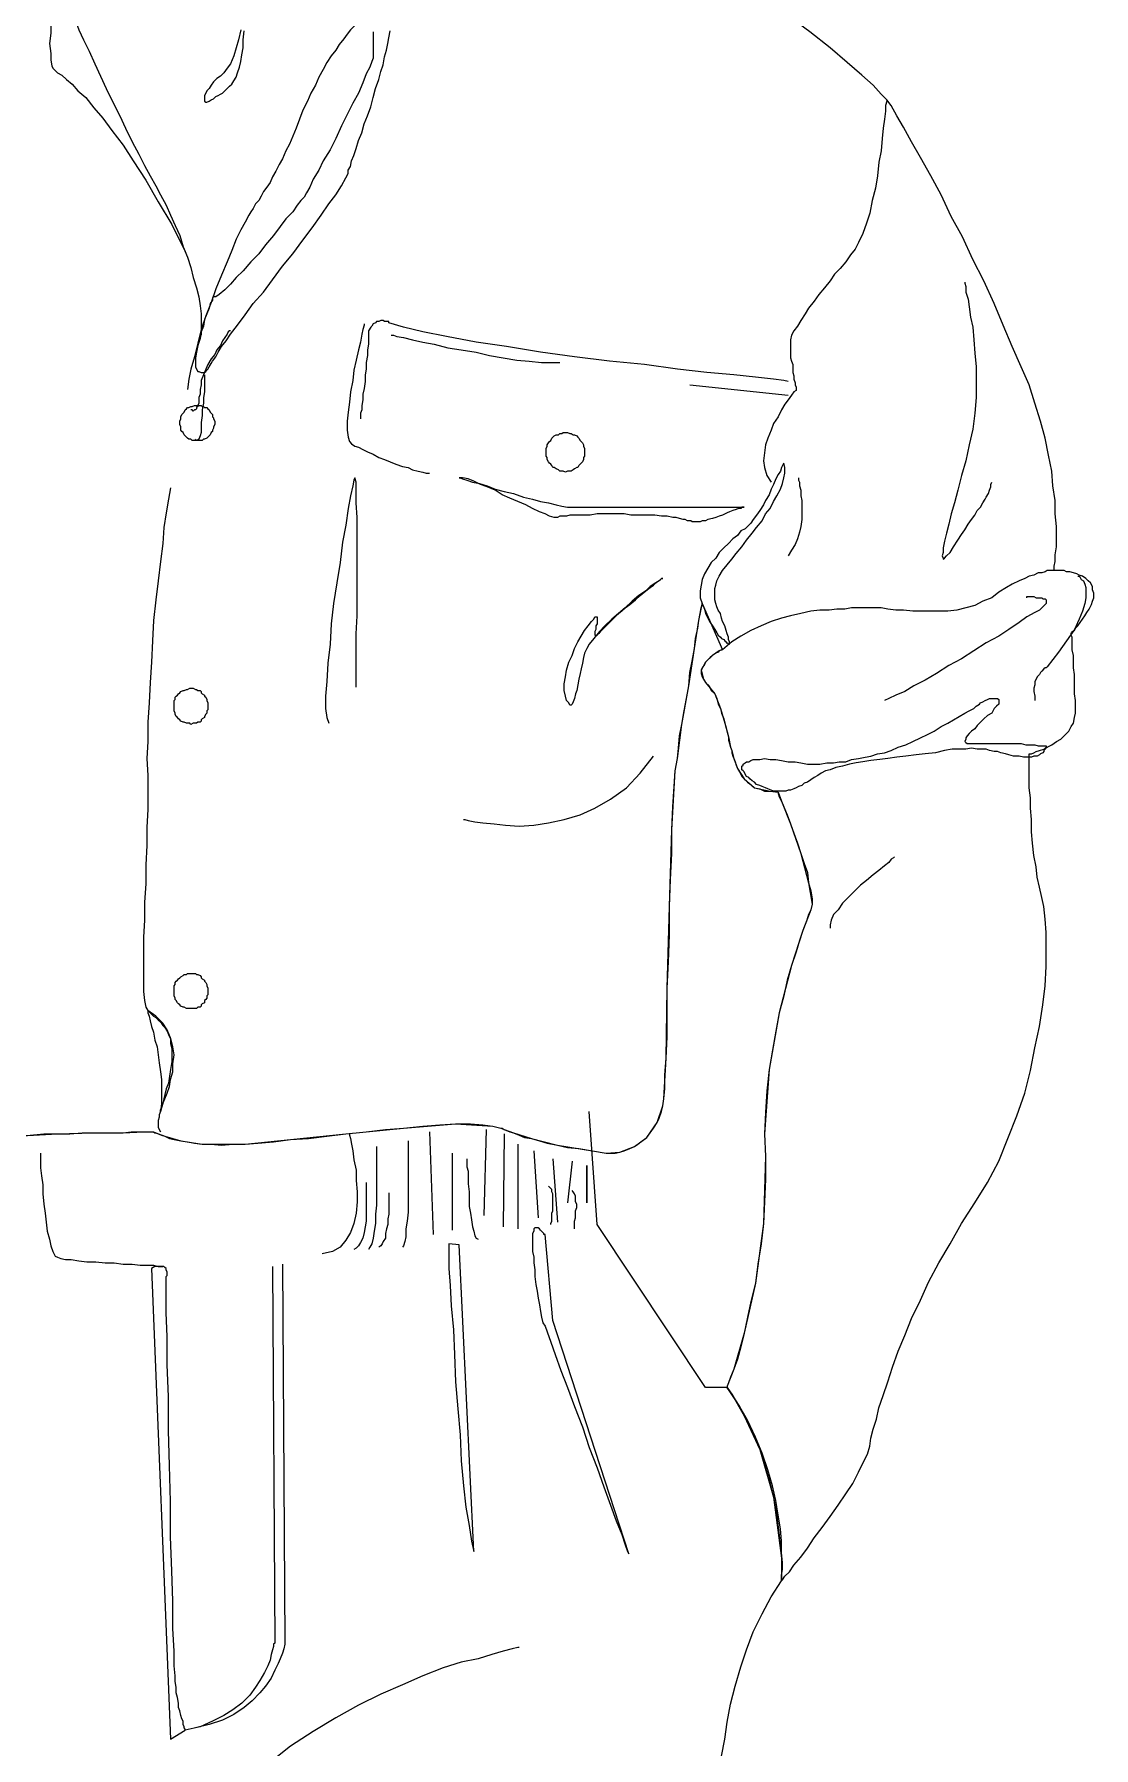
# Model space of a CAD drawing. Extents: x -53 to 13, y -124 to 67.
# Drawn here: x -26.7 to 12.8, y -32.2 to 31.7 of the extents above; entities that cross this region are included whole.
import ezdxf

# ---------------------------------------------------------------- set-up
doc = ezdxf.new("R2010")
doc.units = 0
doc.layers.add('7', color=7, linetype='CONTINUOUS')

msp = doc.modelspace()

# ---------------------------------------------------------------- linework, layer by layer
at = {"layer": '7', "linetype": 'CONTINUOUS'}
for points in [[(5.109, 29.26), (4.898, 29.471), (4.603, 29.808), (4.182, 30.188), (3.634, 30.651), (3, 31.2), (2.242, 31.791), (1.399, 32.423), (0.428, 33.055), (-0.626, 33.729), (-1.806, 34.405), (-3.113, 35.121), (-4.506, 35.795), (-6.022, 36.429), (-7.625, 37.061), (-9.311, 37.652), (-11.125, 38.157)], [(-25.798, 35.669), (-25.798, 35.628), (-25.839, 35.458), (-25.839, 35.206), (-25.881, 34.868), (-25.924, 34.489), (-25.965, 34.068), (-25.965, 33.603), (-26.008, 33.14), (-26.05, 32.634), (-26.05, 32.212), (-26.05, 31.748), (-26.091, 31.368), (-26.05, 30.989), (-26.05, 30.736), (-26.008, 30.525), (-25.965, 30.44)], [(-25.333, 32.719), (-25.248, 32.506), (-25.122, 32.212), (-24.996, 31.874), (-24.827, 31.496), (-24.616, 31.074), (-24.405, 30.609), (-24.195, 30.146), (-23.984, 29.682), (-23.732, 29.176), (-23.478, 28.67), (-23.267, 28.207), (-23.015, 27.7), (-22.761, 27.236), (-22.55, 26.814), (-22.339, 26.434), (-22.129, 26.056)], [(-14.497, 32.212), (-14.623, 32.128), (-14.749, 32.002), (-14.875, 31.874), (-15.003, 31.706), (-15.129, 31.537), (-15.298, 31.326), (-15.425, 31.116), (-15.592, 30.905), (-15.761, 30.651), (-15.888, 30.399), (-16.057, 30.103), (-16.183, 29.808), (-16.352, 29.513), (-16.478, 29.219), (-16.648, 28.88), (-16.774, 28.543)], [(-14.034, 31.791), (-14.034, 31.663), (-14.034, 31.496), (-14.034, 31.326), (-14.034, 31.157), (-14.034, 31.031), (-14.034, 30.905), (-14.034, 30.82), (-14.077, 30.694), (-14.16, 30.483), (-14.288, 30.229), (-14.412, 29.893), (-14.582, 29.513), (-14.792, 29.134), (-15.003, 28.713), (-15.214, 28.29), (-15.425, 27.827), (-15.635, 27.405), (-15.888, 26.984), (-16.057, 26.647), (-16.268, 26.308), (-16.394, 26.013), (-16.52, 25.802), (-16.604, 25.634), (-16.73, 25.507), (-16.858, 25.339), (-17.026, 25.085), (-17.28, 24.833), (-17.491, 24.538), (-17.743, 24.201), (-18.038, 23.862), (-18.292, 23.525), (-18.586, 23.23), (-18.881, 22.893), (-19.135, 22.641), (-19.346, 22.387), (-19.556, 22.176), (-19.767, 22.007), (-19.893, 21.924), (-19.978, 21.924), (-20.019, 21.881), (-20.019, 21.796), (-20.104, 21.67), (-20.147, 21.501), (-20.23, 21.29), (-20.315, 21.079), (-20.358, 20.827), (-20.443, 20.616), (-20.484, 20.363), (-20.569, 20.11), (-20.61, 19.856), (-20.653, 19.646), (-20.653, 19.478), (-20.653, 19.309), (-20.61, 19.224), (-20.569, 19.141), (-20.526, 19.141), (-20.443, 19.098), (-20.443, 19.098), (-20.399, 19.098), (-20.358, 19.098), (-20.315, 19.098), (-20.273, 19.141), (-20.23, 19.183), (-20.189, 19.224), (-20.147, 19.309), (-20.063, 19.435), (-20.019, 19.52), (-19.893, 19.689), (-19.809, 19.856), (-19.683, 20.069), (-19.515, 20.28), (-19.346, 20.532), (-19.092, 20.869), (-18.798, 21.249), (-18.503, 21.67), (-18.123, 22.092), (-17.786, 22.556), (-17.406, 23.062), (-17.026, 23.525), (-16.648, 24.031), (-16.309, 24.496), (-15.972, 24.959), (-15.677, 25.381), (-15.425, 25.717), (-15.214, 26.056), (-15.045, 26.351), (-14.96, 26.519), (-14.96, 26.562), (-14.96, 26.647), (-14.875, 26.773), (-14.834, 26.984), (-14.749, 27.194), (-14.665, 27.447), (-14.582, 27.742), (-14.454, 28.037), (-14.371, 28.374), (-14.245, 28.67), (-14.119, 29.006), (-14.034, 29.345), (-13.949, 29.682), (-13.823, 30.019), (-13.739, 30.314), (-13.656, 30.568), (-13.612, 30.863), (-13.528, 31.116), (-13.486, 31.368), (-13.443, 31.579), (-13.402, 31.832)], [(-18.966, 31.874), (-19.05, 31.496), (-19.135, 31.2), (-19.22, 30.905), (-19.346, 30.609), (-19.472, 30.44), (-19.598, 30.273), (-19.726, 30.146), (-19.852, 30.062), (-19.978, 29.934), (-20.063, 29.808), (-20.147, 29.682), (-20.23, 29.597), (-20.273, 29.513), (-20.315, 29.43), (-20.315, 29.345), (-20.315, 29.26), (-20.315, 29.219), (-20.315, 29.219), (-20.273, 29.176), (-20.23, 29.176), (-20.147, 29.219), (-20.063, 29.26), (-19.978, 29.302), (-19.893, 29.386), (-19.809, 29.43), (-19.726, 29.471), (-19.641, 29.513), (-19.556, 29.597), (-19.472, 29.682), (-19.387, 29.766), (-19.303, 29.851), (-19.22, 29.977), (-19.135, 30.103), (-19.092, 30.273), (-19.009, 30.483), (-18.966, 30.694), (-18.924, 30.946), (-18.881, 31.2), (-18.881, 31.496), (-18.84, 31.832)], [(1.188, -25.935), (1.229, -25.892), (1.314, -25.766), (1.483, -25.597), (1.651, -25.345), (1.905, -25.049), (2.157, -24.712), (2.411, -24.332), (2.706, -23.952), (3, -23.531), (3.295, -23.109), (3.591, -22.688), (3.845, -22.31), (4.055, -21.886), (4.223, -21.55), (4.392, -21.213), (4.477, -20.917), (4.518, -20.622), (4.603, -20.285), (4.729, -19.905), (4.814, -19.484), (4.983, -19.021), (5.151, -18.514), (5.32, -17.965), (5.531, -17.376), (5.783, -16.785), (6.037, -16.153), (6.374, -15.478), (6.669, -14.804), (7.049, -14.087), (7.471, -13.37), (7.892, -12.61), (8.398, -11.852), (8.861, -11.092), (9.284, -10.292), (9.621, -9.447), (9.958, -8.604), (10.253, -7.761), (10.464, -6.918), (10.633, -6.075), (10.801, -5.274), (10.929, -4.472), (11.012, -3.756), (11.055, -3.039), (11.055, -2.406), (11.055, -1.774), (11.012, -1.268), (10.97, -0.803), (10.886, -0.467), (10.801, -0.087), (10.716, 0.292), (10.675, 0.672), (10.59, 1.093), (10.549, 1.558), (10.506, 1.979), (10.506, 2.442), (10.464, 2.864), (10.464, 3.244), (10.423, 3.624), (10.423, 3.961), (10.423, 4.298), (10.423, 4.508), (10.423, 4.719), (10.423, 4.804), (10.423, 4.847), (10.423, 4.888), (10.506, 4.888), (10.59, 4.93), (10.675, 4.973), (10.801, 5.015), (10.97, 5.058), (11.096, 5.141), (11.266, 5.225), (11.433, 5.351), (11.602, 5.436), (11.729, 5.564), (11.898, 5.731), (11.983, 5.901), (12.067, 6.027), (12.109, 6.238), (12.15, 6.407), (12.15, 6.659), (12.15, 6.87), (12.109, 7.124), (12.109, 7.376), (12.109, 7.63), (12.109, 7.841), (12.067, 8.093), (12.067, 8.347), (12.067, 8.557), (12.024, 8.768), (12.024, 8.936), (12.024, 9.105), (12.024, 9.231), (11.983, 9.316), (11.983, 9.4), (11.983, 9.4), (12.024, 9.4), (12.024, 9.442), (12.109, 9.485), (12.15, 9.568), (12.235, 9.653), (12.319, 9.78), (12.404, 9.906), (12.489, 10.033), (12.572, 10.159), (12.656, 10.285), (12.741, 10.454), (12.784, 10.58), (12.825, 10.708), (12.825, 10.876), (12.784, 11.002), (12.784, 11.129), (12.699, 11.256), (12.615, 11.34), (12.53, 11.423), (12.404, 11.508), (12.278, 11.551), (12.193, 11.592), (12.067, 11.636), (11.939, 11.677), (11.813, 11.677), (11.729, 11.719), (11.602, 11.719), (11.518, 11.719), (11.433, 11.719), (11.392, 11.719), (11.35, 11.719), (11.35, 11.719), (11.35, 11.803), (11.35, 11.888), (11.392, 12.057), (11.392, 12.309), (11.433, 12.605), (11.433, 12.985), (11.433, 13.363), (11.392, 13.828), (11.392, 14.334), (11.307, 14.881), (11.266, 15.429), (11.14, 16.02), (11.012, 16.652), (10.844, 17.284), (10.633, 17.96), (10.423, 18.635), (10.127, 19.309), (9.789, 20.069), (9.452, 20.869), (9.115, 21.67), (8.735, 22.513), (8.314, 23.315), (7.934, 24.158), (7.512, 24.918), (7.134, 25.717), (6.754, 26.434), (6.374, 27.11), (6.037, 27.7), (5.741, 28.248), (5.489, 28.67), (5.278, 29.05), (5.109, 29.26), (4.898, 29.471), (4.603, 29.808), (4.182, 30.188), (3.634, 30.651), (3, 31.2), (2.242, 31.791)], [(-25.965, 30.44), (-25.881, 30.357), (-25.798, 30.273), (-25.628, 30.188), (-25.459, 30.019), (-25.248, 29.851), (-25.038, 29.597), (-24.742, 29.345), (-24.447, 28.965), (-24.11, 28.585), (-23.773, 28.122), (-23.352, 27.574), (-22.972, 26.984), (-22.509, 26.267), (-22.044, 25.465), (-21.538, 24.622), (-21.032, 23.61)], [(5.109, 29.26), (5.109, 29.219), (5.068, 29.05), (5.068, 28.839), (5.025, 28.543), (4.983, 28.207), (4.94, 27.827), (4.898, 27.362), (4.814, 26.94), (4.772, 26.434), (4.688, 25.971), (4.562, 25.507), (4.477, 25.044), (4.351, 24.664), (4.223, 24.285), (4.055, 23.947), (3.928, 23.695)], [(10.423, 18.635), (10.127, 19.309), (9.789, 20.069), (9.452, 20.869), (9.115, 21.67), (8.735, 22.513), (8.314, 23.315), (7.934, 24.158), (7.512, 24.918), (7.134, 25.717), (6.754, 26.434), (6.374, 27.11), (6.037, 27.7), (5.741, 28.248), (5.489, 28.67), (5.278, 29.05), (5.109, 29.26)], [(-16.774, 28.543), (-16.9, 28.207), (-17.026, 27.911), (-17.154, 27.616), (-17.28, 27.362), (-17.406, 27.068), (-17.532, 26.857), (-17.658, 26.604), (-17.786, 26.393), (-17.871, 26.182), (-17.997, 26.013), (-18.123, 25.845), (-18.207, 25.676), (-18.292, 25.507), (-18.418, 25.381), (-18.503, 25.213), (-18.586, 25.085)], [(-22.129, 26.056), (-21.959, 25.717), (-21.749, 25.339), (-21.581, 24.959), (-21.412, 24.579), (-21.242, 24.201), (-21.116, 23.779), (-20.947, 23.399), (-20.821, 23.019), (-20.736, 22.641), (-20.61, 22.261), (-20.526, 21.924), (-20.484, 21.586), (-20.443, 21.29), (-20.443, 20.996), (-20.443, 20.743), (-20.443, 20.49)], [(-18.586, 25.085), (-18.67, 24.959), (-18.798, 24.707), (-18.966, 24.412), (-19.135, 24.073), (-19.303, 23.651), (-19.472, 23.23), (-19.683, 22.724), (-19.893, 22.218), (-20.063, 21.713), (-20.273, 21.207), (-20.443, 20.701), (-20.569, 20.195), (-20.695, 19.689), (-20.821, 19.224), (-20.906, 18.846), (-20.947, 18.466)], [(3.928, 23.695), (3.76, 23.484), (3.591, 23.23), (3.38, 22.978), (3.169, 22.767), (3, 22.513), (2.789, 22.261), (2.579, 22.007), (2.411, 21.755), (2.2, 21.501), (2.072, 21.29), (1.905, 21.038), (1.779, 20.827), (1.651, 20.658), (1.566, 20.49), (1.525, 20.321), (1.525, 20.195)], [(8.018, 22.472), (8.018, 22.43), (8.061, 22.302), (8.061, 22.092), (8.144, 21.839), (8.187, 21.544), (8.229, 21.164), (8.314, 20.786), (8.355, 20.321), (8.398, 19.815), (8.44, 19.309), (8.44, 18.761), (8.44, 18.17), (8.398, 17.58), (8.314, 16.991), (8.187, 16.4), (8.061, 15.809)], [(-19.346, 20.658), (-19.387, 20.658), (-19.43, 20.616), (-19.472, 20.532), (-19.556, 20.406), (-19.641, 20.28), (-19.726, 20.11), (-19.852, 19.941), (-19.936, 19.773), (-20.063, 19.604), (-20.189, 19.393), (-20.273, 19.224), (-20.358, 19.013), (-20.443, 18.803), (-20.443, 18.635), (-20.484, 18.466), (-20.484, 18.297)], [(-14.371, 20.912), (-14.371, 20.869), (-14.412, 20.701), (-14.454, 20.532), (-14.497, 20.236), (-14.582, 19.941), (-14.665, 19.563), (-14.749, 19.183), (-14.792, 18.803), (-14.875, 18.381), (-14.918, 18.001), (-14.96, 17.623), (-15.003, 17.284), (-15.003, 16.947), (-14.96, 16.695), (-14.918, 16.526), (-14.834, 16.441)], [(-13.443, 20.953), (-13.443, 20.996), (-13.443, 20.996), (-13.486, 20.996), (-13.571, 20.996), (-13.612, 20.996), (-13.656, 21.038), (-13.739, 21.038), (-13.823, 20.996), (-13.908, 20.996), (-13.949, 20.953), (-14.034, 20.912), (-14.077, 20.827), (-14.119, 20.786), (-14.203, 20.658), (-14.203, 20.532), (-14.203, 20.363)], [(1.44, 18.761), (1.273, 18.803), (0.893, 18.846), (0.217, 18.929), (-0.583, 19.013), (-1.595, 19.098), (-2.692, 19.224), (-3.915, 19.393), (-5.222, 19.52), (-6.528, 19.689), (-7.795, 19.856), (-9.059, 20.069), (-10.197, 20.236), (-11.294, 20.447), (-12.179, 20.616), (-12.896, 20.786), (-13.443, 20.953)], [(-13.36, 20.49), (-13.276, 20.49), (-13.149, 20.447), (-12.896, 20.406), (-12.559, 20.321), (-12.179, 20.236), (-11.757, 20.152), (-11.251, 20.026), (-10.745, 19.941), (-10.197, 19.856), (-9.691, 19.73), (-9.185, 19.646), (-8.679, 19.563), (-8.216, 19.52), (-7.751, 19.478), (-7.414, 19.478), (-7.078, 19.478)], [(-14.203, 20.363), (-14.203, 20.152), (-14.245, 19.941), (-14.245, 19.73), (-14.288, 19.478), (-14.288, 19.224), (-14.329, 19.013), (-14.329, 18.761), (-14.371, 18.507), (-14.412, 18.297), (-14.412, 18.086), (-14.454, 17.875), (-14.454, 17.707), (-14.497, 17.58), (-14.497, 17.454), (-14.497, 17.412), (-14.497, 17.369)], [(1.525, 20.195), (1.525, 20.069), (1.525, 19.941), (1.525, 19.815), (1.525, 19.646), (1.566, 19.52), (1.609, 19.393), (1.609, 19.224), (1.609, 19.098), (1.651, 18.972), (1.651, 18.846), (1.694, 18.718), (1.694, 18.635), (1.736, 18.55), (1.736, 18.507), (1.736, 18.466), (1.736, 18.466)], [(-20.315, 19.013), (-20.315, 18.972), (-20.315, 18.887), (-20.315, 18.761), (-20.315, 18.592), (-20.315, 18.381), (-20.358, 18.17), (-20.358, 17.96), (-20.399, 17.707), (-20.399, 17.497), (-20.443, 17.243), (-20.443, 17.074), (-20.443, 16.863), (-20.484, 16.737), (-20.526, 16.611), (-20.61, 16.569), (-20.653, 16.611)], [(-2.227, 18.635), (1.44, 18.255)], [(11.35, 11.719), (11.35, 11.803), (11.35, 11.888), (11.392, 12.057), (11.392, 12.309), (11.433, 12.605), (11.433, 12.985), (11.433, 13.363), (11.392, 13.828), (11.392, 14.334), (11.307, 14.881), (11.266, 15.429), (11.14, 16.02), (11.012, 16.652), (10.844, 17.284), (10.633, 17.96), (10.423, 18.635)], [(-20.484, 18.297), (-20.526, 18.17), (-20.526, 18.044), (-20.526, 17.96), (-20.569, 17.875), (-20.569, 17.834), (-20.61, 17.79), (-20.61, 17.749), (-20.653, 17.707), (-20.695, 17.707), (-20.695, 17.707), (-20.736, 17.664), (-20.736, 17.664), (-20.779, 17.707), (-20.779, 17.707), (-20.821, 17.707)], [(1.736, 18.466), (1.736, 18.424), (1.651, 18.381), (1.566, 18.255), (1.44, 18.086), (1.314, 17.918), (1.188, 17.707), (1.062, 17.454), (0.893, 17.201), (0.808, 16.947), (0.682, 16.652), (0.597, 16.4), (0.556, 16.104), (0.513, 15.809), (0.556, 15.557), (0.639, 15.261), (0.808, 15.008)], [(-21.242, 17.201), (-21.242, 17.284), (-21.201, 17.369), (-21.201, 17.412), (-21.201, 17.454), (-21.159, 17.538), (-21.116, 17.58), (-21.075, 17.623), (-21.032, 17.707), (-20.99, 17.749), (-20.947, 17.79), (-20.906, 17.79), (-20.821, 17.834), (-20.779, 17.834), (-20.695, 17.875), (-20.653, 17.875), (-20.569, 17.875)], [(-20.569, 17.875), (-20.526, 17.875), (-20.443, 17.875), (-20.399, 17.834), (-20.358, 17.834), (-20.315, 17.79), (-20.23, 17.79), (-20.189, 17.749), (-20.147, 17.707), (-20.104, 17.623), (-20.063, 17.58), (-20.019, 17.538), (-20.019, 17.454), (-19.978, 17.412), (-19.978, 17.369), (-19.936, 17.284), (-19.936, 17.201)], [(-20.569, 16.569), (-20.653, 16.569), (-20.695, 16.569), (-20.779, 16.569), (-20.821, 16.611), (-20.906, 16.611), (-20.947, 16.652), (-20.99, 16.695), (-21.032, 16.737), (-21.075, 16.78), (-21.116, 16.863), (-21.159, 16.906), (-21.201, 16.947), (-21.201, 17.032), (-21.201, 17.074), (-21.242, 17.158), (-21.242, 17.201)], [(-19.936, 17.201), (-19.936, 17.158), (-19.978, 17.074), (-19.978, 17.032), (-20.019, 16.947), (-20.019, 16.906), (-20.063, 16.863), (-20.104, 16.78), (-20.147, 16.737), (-20.189, 16.695), (-20.23, 16.652), (-20.315, 16.611), (-20.358, 16.611), (-20.399, 16.569), (-20.443, 16.569), (-20.526, 16.569), (-20.569, 16.569)], [(-7.582, 16.104), (-7.582, 16.189), (-7.582, 16.274), (-7.541, 16.357), (-7.541, 16.4), (-7.499, 16.484), (-7.456, 16.526), (-7.414, 16.569), (-7.371, 16.652), (-7.33, 16.695), (-7.288, 16.737), (-7.204, 16.78), (-7.119, 16.78), (-7.078, 16.821), (-6.993, 16.821), (-6.95, 16.863), (-6.867, 16.863)], [(-6.867, 16.863), (-6.782, 16.863), (-6.698, 16.821), (-6.654, 16.821), (-6.572, 16.78), (-6.528, 16.78), (-6.444, 16.737), (-6.402, 16.695), (-6.361, 16.652), (-6.318, 16.569), (-6.276, 16.526), (-6.233, 16.484), (-6.191, 16.4), (-6.191, 16.357), (-6.15, 16.274), (-6.15, 16.189), (-6.15, 16.104)], [(-14.834, 16.441), (-14.708, 16.357), (-14.582, 16.315), (-14.412, 16.231), (-14.245, 16.146), (-14.034, 16.063), (-13.823, 15.935), (-13.612, 15.852), (-13.402, 15.768), (-13.191, 15.683), (-12.939, 15.598), (-12.728, 15.557), (-12.559, 15.472), (-12.348, 15.429), (-12.179, 15.388), (-12.053, 15.346), (-11.926, 15.346)], [(-6.867, 15.388), (-6.95, 15.429), (-6.993, 15.429), (-7.078, 15.429), (-7.119, 15.472), (-7.204, 15.514), (-7.288, 15.557), (-7.33, 15.557), (-7.371, 15.64), (-7.414, 15.683), (-7.456, 15.724), (-7.499, 15.768), (-7.541, 15.852), (-7.541, 15.935), (-7.582, 15.978), (-7.582, 16.063), (-7.582, 16.104)], [(-6.15, 16.104), (-6.15, 16.063), (-6.15, 15.978), (-6.191, 15.935), (-6.191, 15.852), (-6.233, 15.768), (-6.276, 15.724), (-6.318, 15.683), (-6.361, 15.64), (-6.402, 15.557), (-6.444, 15.557), (-6.528, 15.514), (-6.572, 15.472), (-6.654, 15.429), (-6.698, 15.429), (-6.782, 15.429), (-6.867, 15.388)], [(1.273, 15.724), (1.273, 15.724), (1.229, 15.64), (1.188, 15.557), (1.145, 15.429), (1.062, 15.303), (0.977, 15.135), (0.893, 14.925), (0.808, 14.755), (0.723, 14.545), (0.597, 14.334), (0.513, 14.165), (0.386, 13.954), (0.26, 13.785), (0.134, 13.617), (0.05, 13.491), (-0.078, 13.363), (-0.161, 13.28), (-0.33, 13.195), (-0.457, 13.026), (-0.626, 12.9), (-0.793, 12.731), (-0.963, 12.563), (-1.132, 12.394), (-1.258, 12.183), (-1.427, 12.014), (-1.553, 11.803), (-1.68, 11.592), (-1.764, 11.382), (-1.806, 11.171), (-1.849, 10.96), (-1.849, 10.708), (-1.764, 10.496), (-1.68, 10.285), (-1.638, 10.117), (-1.553, 9.948), (-1.469, 9.78), (-1.384, 9.653), (-1.3, 9.526), (-1.217, 9.4), (-1.173, 9.316), (-1.089, 9.231), (-1.047, 9.19), (-0.963, 9.146), (-0.921, 9.105), (-0.878, 9.064), (-0.878, 9.02), (-0.837, 9.02), (-0.837, 9.02), (-0.837, 9.02), (-0.837, 9.02), (-0.793, 8.979), (-0.793, 8.979), (-0.793, 8.979), (-0.793, 8.979), (-0.752, 8.979), (-0.752, 9.02), (-0.752, 9.02), (-0.752, 9.064), (-0.793, 9.146), (-0.793, 9.231), (-0.837, 9.357), (-0.878, 9.485), (-0.921, 9.653), (-1.006, 9.822), (-1.047, 9.948), (-1.089, 10.117), (-1.173, 10.243), (-1.217, 10.369), (-1.258, 10.496), (-1.3, 10.623), (-1.3, 10.791), (-1.3, 10.919), (-1.3, 11.045), (-1.258, 11.171), (-1.217, 11.34), (-1.132, 11.508), (-1.006, 11.719), (-0.837, 11.929), (-0.667, 12.14), (-0.5, 12.352), (-0.289, 12.605), (-0.12, 12.857), (0.091, 13.111), (0.26, 13.322), (0.471, 13.574), (0.597, 13.828), (0.766, 14.038), (0.893, 14.291), (1.019, 14.501), (1.145, 14.755), (1.229, 14.966), (1.273, 15.177), (1.314, 15.346), (1.314, 15.557), (1.273, 15.724)], [(8.061, 15.809), (7.892, 15.261), (7.766, 14.712), (7.64, 14.249), (7.512, 13.828), (7.427, 13.448), (7.344, 13.111), (7.26, 12.815), (7.217, 12.563), (7.217, 12.394), (7.175, 12.268), (7.217, 12.183), (7.217, 12.14), (7.26, 12.183), (7.344, 12.268), (7.471, 12.394), (7.597, 12.605)], [(-21.581, 14.797), (-21.664, 14.375), (-21.749, 13.869), (-21.833, 13.322), (-21.875, 12.731), (-21.959, 12.057), (-22.044, 11.34), (-22.129, 10.623), (-22.213, 9.863), (-22.255, 9.105), (-22.298, 8.303), (-22.339, 7.545), (-22.381, 6.785), (-22.424, 6.068), (-22.424, 5.351), (-22.465, 4.719), (-22.424, 4.087)], [(-14.749, 15.092), (-14.792, 14.881), (-14.875, 14.501), (-14.96, 14.038), (-15.045, 13.406), (-15.171, 12.774), (-15.255, 12.014), (-15.381, 11.256), (-15.509, 10.496), (-15.592, 9.737), (-15.635, 8.979), (-15.72, 8.262), (-15.761, 7.587), (-15.803, 7.039), (-15.803, 6.574), (-15.761, 6.238), (-15.677, 6.027)], [(-14.665, 7.376), (-14.665, 7.46), (-14.665, 7.713), (-14.665, 8.177), (-14.665, 8.683), (-14.665, 9.357), (-14.623, 10.033), (-14.623, 10.791), (-14.623, 11.551), (-14.623, 12.309), (-14.623, 13.026), (-14.623, 13.702), (-14.665, 14.249), (-14.665, 14.712), (-14.665, 15.008), (-14.708, 15.177), (-14.749, 15.092)], [(-10.83, 15.177), (-10.788, 15.177), (-10.703, 15.135), (-10.534, 15.092), (-10.323, 15.008), (-10.071, 14.966), (-9.776, 14.881), (-9.48, 14.755), (-9.144, 14.671), (-8.805, 14.586), (-8.427, 14.46), (-8.088, 14.375), (-7.795, 14.291), (-7.499, 14.249), (-7.204, 14.165), (-6.993, 14.123), (-6.782, 14.08), (-6.572, 14.08), (-6.276, 14.08), (-5.855, 14.08), (-5.39, 14.08), (-4.884, 14.08), (-4.336, 14.08), (-3.746, 14.08), (-3.198, 14.08), (-2.607, 14.08), (-2.06, 14.08), (-1.553, 14.08), (-1.132, 14.08), (-0.752, 14.08), (-0.457, 14.08), (-0.289, 14.08), (-0.204, 14.08), (-0.246, 14.08), (-0.289, 14.08), (-0.33, 14.038), (-0.415, 14.038), (-0.5, 13.997), (-0.626, 13.954), (-0.752, 13.912), (-0.837, 13.869), (-1.006, 13.785), (-1.132, 13.743), (-1.258, 13.702), (-1.384, 13.658), (-1.553, 13.617), (-1.638, 13.574), (-1.764, 13.574), (-1.849, 13.532), (-1.933, 13.532), (-2.016, 13.532), (-2.06, 13.532), (-2.144, 13.532), (-2.186, 13.574), (-2.227, 13.574), (-2.312, 13.574), (-2.396, 13.617), (-2.481, 13.617), (-2.607, 13.658), (-2.733, 13.702), (-2.861, 13.702), (-3.072, 13.743), (-3.283, 13.743), (-3.535, 13.785), (-3.789, 13.785), (-4.126, 13.785), (-4.421, 13.785), (-4.673, 13.828), (-4.969, 13.828), (-5.222, 13.828), (-5.475, 13.828), (-5.685, 13.828), (-5.938, 13.785), (-6.15, 13.785), (-6.318, 13.785), (-6.528, 13.785), (-6.698, 13.785), (-6.824, 13.743), (-6.95, 13.743), (-7.078, 13.743), (-7.161, 13.702), (-7.288, 13.702), (-7.456, 13.743), (-7.625, 13.828), (-7.836, 13.912), (-8.088, 14.038), (-8.342, 14.165), (-8.637, 14.291), (-8.933, 14.418), (-9.227, 14.545), (-9.48, 14.712), (-9.776, 14.84), (-10.028, 14.925), (-10.282, 15.051), (-10.493, 15.135), (-10.703, 15.177), (-10.83, 15.177)], [(1.82, 15.177), (1.82, 15.177), (1.82, 15.092), (1.862, 15.008), (1.862, 14.881), (1.905, 14.712), (1.905, 14.501), (1.946, 14.334), (1.946, 14.08), (1.946, 13.869), (1.946, 13.617), (1.905, 13.363), (1.862, 13.152), (1.779, 12.9), (1.694, 12.689), (1.566, 12.479), (1.44, 12.268)], [(7.597, 12.605), (7.766, 12.857), (7.892, 13.068), (8.018, 13.237), (8.144, 13.448), (8.272, 13.617), (8.398, 13.785), (8.483, 13.954), (8.609, 14.08), (8.694, 14.249), (8.778, 14.375), (8.82, 14.46), (8.904, 14.586), (8.946, 14.712), (8.989, 14.84), (8.989, 14.925), (9.03, 15.008)], [(11.35, 11.719), (11.35, 11.719), (11.307, 11.719), (11.266, 11.719), (11.181, 11.719), (11.096, 11.719), (11.012, 11.677), (10.886, 11.636), (10.76, 11.636), (10.59, 11.551), (10.423, 11.508), (10.253, 11.423), (10.043, 11.34), (9.789, 11.212), (9.578, 11.086), (9.284, 10.919), (9.03, 10.708)], [(12.235, 11.508), (12.235, 11.508), (12.278, 11.508), (12.319, 11.466), (12.361, 11.382), (12.445, 11.34), (12.489, 11.212), (12.53, 11.086), (12.53, 10.919), (12.53, 10.708), (12.489, 10.496), (12.404, 10.202), (12.278, 9.906), (12.109, 9.526), (11.813, 9.105), (11.518, 8.683), (11.096, 8.136)], [(12.784, 11.129), (12.699, 11.256), (12.615, 11.34), (12.53, 11.423), (12.404, 11.508), (12.278, 11.551), (12.193, 11.592), (12.067, 11.636), (11.939, 11.677), (11.813, 11.677), (11.729, 11.719), (11.602, 11.719), (11.518, 11.719), (11.433, 11.719), (11.392, 11.719), (11.35, 11.719), (11.35, 11.719)], [(-3.239, 11.423), (-3.283, 11.423), (-3.366, 11.34), (-3.493, 11.256), (-3.704, 11.129), (-3.872, 10.96), (-4.126, 10.791), (-4.378, 10.58), (-4.632, 10.328), (-4.884, 10.117), (-5.138, 9.906), (-5.39, 9.653), (-5.601, 9.442), (-5.811, 9.19), (-5.981, 8.979), (-6.065, 8.81), (-6.15, 8.64)], [(-5.516, 9.485), (-5.433, 9.568), (-5.305, 9.696), (-5.179, 9.822), (-5.01, 9.991), (-4.842, 10.159), (-4.632, 10.328), (-4.462, 10.454), (-4.252, 10.623), (-4.082, 10.791), (-3.872, 10.96), (-3.704, 11.086), (-3.578, 11.171), (-3.45, 11.297), (-3.324, 11.382), (-3.283, 11.423), (-3.239, 11.423)], [(11.983, 9.4), (12.024, 9.4), (12.024, 9.442), (12.109, 9.485), (12.15, 9.568), (12.235, 9.653), (12.319, 9.78), (12.404, 9.906), (12.489, 10.033), (12.572, 10.159), (12.656, 10.285), (12.741, 10.454), (12.784, 10.58), (12.825, 10.708), (12.825, 10.876), (12.784, 11.002), (12.784, 11.129)], [(-27.357, -9.364), (-25.798, -9.28), (-24.447, -9.237), (-23.352, -9.237), (-22.592, -9.195), (-22.255, -9.195), (-22.213, -9.195), (-22.129, -9.237), (-21.792, -9.364), (-21.201, -9.532), (-20.399, -9.66), (-19.261, -9.66), (-18.798, -9.66), (-17.111, -9.491), (-15.045, -9.28), (-12.896, -9.069), (-10.956, -8.9), (-9.565, -8.984), (-9.27, -9.069), (-9.144, -9.11), (-8.805, -9.237), (-8.131, -9.447), (-7.161, -9.701), (-5.855, -9.912), (-5.349, -9.997), (-4.842, -9.953), (-4.295, -9.743), (-3.83, -9.406), (-3.45, -8.858), (-3.239, -8.226), (-3.198, -7.972), (-3.113, -6.454), (-3.072, -3.84), (-2.987, -0.803), (-2.903, 2.062), (-2.776, 4.256), (-2.692, 4.719), (-2.523, 5.985), (-2.27, 7.419), (-2.06, 8.81), (-1.89, 9.863), (-1.764, 10.454), (-1.764, 10.496), (-1.006, 8.768), (-1.132, 8.725), (-1.384, 8.557), (-1.638, 8.303), (-1.806, 8.008), (-1.721, 7.671), (-1.638, 7.545), (-1.3, 7.124), (-1.089, 6.574), (-0.921, 6.027), (-0.793, 5.521), (-0.71, 5.141), (-0.667, 5.015), (-0.583, 4.719), (-0.457, 4.341), (-0.204, 3.961), (0.176, 3.624), (0.766, 3.496), (1.062, 3.455), (1.188, 3.118), (1.525, 2.275), (1.905, 1.178), (2.2, 0.081), (2.326, -0.72), (2.283, -0.931), (1.989, -1.69), (1.566, -2.997), (1.103, -4.768), (0.723, -6.875), (0.556, -9.28), (0.597, -10.123), (0.513, -12.61), (0.217, -14.845), (-0.204, -16.701), (-0.583, -18.05), (-0.837, -18.682), (-0.837, -18.725), (-0.667, -18.977), (-0.204, -19.779), (0.386, -21.043), (0.893, -22.814), (1.188, -25.092), (1.188, -25.935)], [(-2.692, 4.719), (-2.65, 5.099), (-2.607, 5.564), (-2.523, 5.985), (-2.438, 6.491), (-2.355, 6.954), (-2.27, 7.419), (-2.227, 7.923), (-2.144, 8.347), (-2.06, 8.81), (-2.016, 9.19), (-1.933, 9.568), (-1.89, 9.863), (-1.849, 10.117), (-1.806, 10.328), (-1.764, 10.454), (-1.764, 10.496)], [(-1.764, 10.496), (-1.006, 8.768)], [(4.223, 10.328), (4.055, 10.328), (3.802, 10.328), (3.549, 10.285), (3.254, 10.285), (2.959, 10.243), (2.622, 10.243), (2.283, 10.202), (1.905, 10.117), (1.525, 10.033), (1.188, 9.948), (0.808, 9.822), (0.428, 9.653), (0.05, 9.485), (-0.33, 9.274), (-0.667, 9.064), (-1.006, 8.768)], [(9.03, 10.708), (8.694, 10.58), (8.398, 10.413), (8.061, 10.328), (7.723, 10.243), (7.386, 10.202), (7.049, 10.202), (6.712, 10.202), (6.374, 10.202), (6.078, 10.202), (5.741, 10.243), (5.446, 10.243), (5.151, 10.285), (4.898, 10.328), (4.645, 10.328), (4.434, 10.328), (4.223, 10.328)], [(10.801, 10.243), (10.633, 10.159), (10.338, 9.991), (10.043, 9.78), (9.663, 9.526), (9.284, 9.274), (8.82, 9.02), (8.355, 8.725), (7.892, 8.43), (7.427, 8.177), (6.964, 7.882), (6.543, 7.63), (6.121, 7.419), (5.783, 7.207), (5.446, 7.08), (5.194, 6.954), (5.025, 6.87)], [(10.338, 10.708), (10.338, 10.749), (10.379, 10.749), (10.464, 10.749), (10.506, 10.749), (10.59, 10.749), (10.675, 10.708), (10.801, 10.708), (10.886, 10.708), (10.929, 10.665), (11.012, 10.665), (11.055, 10.623), (11.055, 10.58), (11.055, 10.496), (11.012, 10.454), (10.929, 10.369), (10.801, 10.243)], [(-6.867, 7.039), (-6.908, 7.25), (-6.908, 7.502), (-6.867, 7.756), (-6.824, 8.008), (-6.739, 8.303), (-6.613, 8.557), (-6.528, 8.81), (-6.402, 9.064), (-6.276, 9.274), (-6.15, 9.485), (-6.022, 9.653), (-5.896, 9.822), (-5.811, 9.906), (-5.77, 9.991), (-5.685, 9.991), (-5.685, 9.948)], [(-5.685, 9.948), (-5.685, 9.863), (-5.685, 9.78), (-5.685, 9.737), (-5.727, 9.653), (-5.727, 9.568), (-5.727, 9.526), (-5.77, 9.442), (-5.77, 9.4), (-5.77, 9.357), (-5.77, 9.316), (-5.727, 9.316), (-5.727, 9.316), (-5.685, 9.316), (-5.644, 9.357), (-5.601, 9.4), (-5.516, 9.485)], [(12.15, 6.407), (12.15, 6.659), (12.15, 6.87), (12.109, 7.124), (12.109, 7.376), (12.109, 7.63), (12.109, 7.841), (12.067, 8.093), (12.067, 8.347), (12.067, 8.557), (12.024, 8.768), (12.024, 8.936), (12.024, 9.105), (12.024, 9.231), (11.983, 9.316), (11.983, 9.4), (11.983, 9.4)], [(-6.15, 8.64), (-6.191, 8.473), (-6.233, 8.262), (-6.276, 8.051), (-6.318, 7.882), (-6.361, 7.671), (-6.402, 7.46), (-6.444, 7.25), (-6.487, 7.124), (-6.528, 6.954), (-6.572, 6.828), (-6.613, 6.744), (-6.654, 6.702), (-6.698, 6.702), (-6.739, 6.785), (-6.824, 6.87), (-6.867, 7.039)], [(-1.006, 8.768), (-1.006, 8.768), (-1.047, 8.768), (-1.132, 8.725), (-1.173, 8.683), (-1.258, 8.64), (-1.384, 8.557), (-1.469, 8.473), (-1.553, 8.388), (-1.638, 8.303), (-1.68, 8.219), (-1.764, 8.093), (-1.806, 8.008), (-1.806, 7.882), (-1.764, 7.756), (-1.721, 7.671), (-1.638, 7.545)], [(11.096, 8.136), (11.096, 8.136), (11.096, 8.136), (11.055, 8.093), (11.012, 8.093), (10.97, 8.051), (10.886, 7.967), (10.844, 7.923), (10.801, 7.841), (10.716, 7.756), (10.675, 7.671), (10.633, 7.587), (10.633, 7.46), (10.59, 7.334), (10.59, 7.207), (10.633, 7.039), (10.633, 6.87)], [(-21.453, 6.659), (-21.453, 6.744), (-21.453, 6.785), (-21.453, 6.87), (-21.412, 6.913), (-21.412, 6.996), (-21.37, 7.039), (-21.327, 7.08), (-21.286, 7.124), (-21.242, 7.165), (-21.201, 7.207), (-21.116, 7.25), (-21.075, 7.25), (-20.99, 7.291), (-20.947, 7.291), (-20.864, 7.334), (-20.821, 7.334)], [(-20.821, 7.334), (-20.736, 7.334), (-20.653, 7.291), (-20.61, 7.291), (-20.569, 7.25), (-20.484, 7.25), (-20.443, 7.207), (-20.443, 7.165), (-20.399, 7.124), (-20.315, 7.08), (-20.315, 7.039), (-20.273, 6.996), (-20.23, 6.913), (-20.23, 6.87), (-20.189, 6.785), (-20.189, 6.744), (-20.189, 6.659)], [(-1.638, 7.545), (-1.51, 7.419), (-1.427, 7.25), (-1.3, 7.124), (-1.217, 6.954), (-1.173, 6.744), (-1.089, 6.574), (-1.047, 6.407), (-0.963, 6.196), (-0.921, 6.027), (-0.878, 5.857), (-0.837, 5.69), (-0.793, 5.521), (-0.793, 5.395), (-0.752, 5.268), (-0.71, 5.141), (-0.667, 5.015)], [(-20.821, 5.985), (-20.864, 6.027), (-20.947, 6.027), (-20.99, 6.027), (-21.075, 6.068), (-21.116, 6.068), (-21.201, 6.111), (-21.242, 6.153), (-21.286, 6.196), (-21.327, 6.238), (-21.37, 6.279), (-21.412, 6.364), (-21.412, 6.407), (-21.453, 6.491), (-21.453, 6.533), (-21.453, 6.618), (-21.453, 6.659)], [(-20.189, 6.659), (-20.189, 6.618), (-20.189, 6.533), (-20.23, 6.491), (-20.23, 6.407), (-20.273, 6.364), (-20.315, 6.279), (-20.315, 6.238), (-20.399, 6.196), (-20.443, 6.153), (-20.443, 6.111), (-20.484, 6.068), (-20.569, 6.068), (-20.61, 6.027), (-20.653, 6.027), (-20.736, 6.027), (-20.821, 5.985)], [(-0.289, 4.382), (-0.289, 4.424), (-0.289, 4.424), (-0.289, 4.424), (-0.246, 4.467), (-0.246, 4.508), (-0.161, 4.552), (-0.12, 4.593), (-0.035, 4.593), (0.05, 4.635), (0.134, 4.678), (0.26, 4.678), (0.386, 4.678), (0.556, 4.719), (0.766, 4.678), (0.977, 4.678), (1.188, 4.635), (1.44, 4.593), (1.694, 4.593), (1.905, 4.552), (2.157, 4.508), (2.411, 4.508), (2.622, 4.508), (2.874, 4.552), (3.128, 4.552), (3.339, 4.593), (3.591, 4.593), (3.802, 4.678), (4.055, 4.719), (4.308, 4.762), (4.518, 4.804), (4.772, 4.888), (5.025, 4.93), (5.278, 5.015), (5.531, 5.141), (5.826, 5.225), (6.078, 5.351), (6.374, 5.479), (6.628, 5.605), (6.88, 5.731), (7.134, 5.901), (7.386, 6.027), (7.597, 6.153), (7.807, 6.279), (8.018, 6.407), (8.187, 6.491), (8.355, 6.574), (8.44, 6.659), (8.567, 6.744), (8.609, 6.785), (8.694, 6.828), (8.778, 6.87), (8.861, 6.913), (8.946, 6.954), (9.03, 6.954), (9.115, 6.954), (9.2, 6.954), (9.241, 6.954), (9.284, 6.913), (9.284, 6.87), (9.284, 6.828), (9.284, 6.744), (9.2, 6.659), (9.115, 6.574), (9.03, 6.407), (8.861, 6.322), (8.735, 6.196), (8.609, 6.068), (8.483, 5.942), (8.398, 5.816), (8.272, 5.731), (8.187, 5.647), (8.103, 5.564), (8.061, 5.479), (8.061, 5.436), (8.018, 5.351), (8.061, 5.31), (8.103, 5.268), (8.187, 5.268), (8.314, 5.268), (8.483, 5.268), (8.65, 5.268), (8.861, 5.268), (9.03, 5.268), (9.284, 5.268), (9.495, 5.268), (9.706, 5.268), (9.917, 5.268), (10.127, 5.268), (10.295, 5.225), (10.464, 5.225), (10.633, 5.225), (10.76, 5.184), (10.886, 5.184), (10.97, 5.184), (11.012, 5.184), (11.055, 5.184), (11.055, 5.184), (11.055, 5.184), (11.055, 5.141), (11.012, 5.099), (11.012, 5.058), (10.97, 5.015), (10.97, 4.973), (10.929, 4.93), (10.844, 4.888), (10.801, 4.847), (10.716, 4.804), (10.59, 4.804), (10.506, 4.762), (10.338, 4.762), (10.212, 4.762), (10.043, 4.804), (9.832, 4.804), (9.663, 4.847), (9.537, 4.888), (9.367, 4.93), (9.241, 4.973), (9.115, 4.973), (8.946, 5.015), (8.82, 5.058), (8.65, 5.058), (8.483, 5.058), (8.272, 5.099), (8.061, 5.058), (7.807, 5.058), (7.555, 5.058), (7.26, 5.015), (6.923, 4.93), (6.543, 4.888), (6.206, 4.847), (5.826, 4.804), (5.489, 4.762), (5.151, 4.719), (4.855, 4.678), (4.518, 4.635), (4.223, 4.593), (3.971, 4.552), (3.717, 4.508), (3.465, 4.424), (3.211, 4.382), (3, 4.298), (2.832, 4.256), (2.663, 4.172), (2.537, 4.087), (2.411, 4.002), (2.283, 3.919), (2.157, 3.835), (2.031, 3.792), (1.946, 3.707), (1.82, 3.665), (1.736, 3.624), (1.651, 3.581), (1.525, 3.539), (1.44, 3.539), (1.356, 3.496), (1.229, 3.496), (1.145, 3.496), (1.019, 3.496), (0.893, 3.496), (0.808, 3.539), (0.682, 3.581), (0.597, 3.624), (0.471, 3.665), (0.386, 3.707), (0.26, 3.75), (0.176, 3.835), (0.091, 3.876), (0.006, 3.961), (-0.035, 4.002), (-0.12, 4.045), (-0.161, 4.13), (-0.204, 4.213), (-0.246, 4.256), (-0.289, 4.298), (-0.289, 4.341), (-0.289, 4.382)], [(10.423, 4.847), (10.423, 4.888), (10.506, 4.888), (10.59, 4.93), (10.675, 4.973), (10.801, 5.015), (10.97, 5.058), (11.096, 5.141), (11.266, 5.225), (11.433, 5.351), (11.602, 5.436), (11.729, 5.564), (11.898, 5.731), (11.983, 5.901), (12.067, 6.027), (12.109, 6.238), (12.15, 6.407)], [(-10.66, 2.442), (-10.619, 2.442), (-10.493, 2.401), (-10.239, 2.358), (-9.943, 2.316), (-9.522, 2.275), (-9.1, 2.232), (-8.594, 2.19), (-8.047, 2.232), (-7.499, 2.316), (-6.908, 2.442), (-6.318, 2.612), (-5.77, 2.864), (-5.179, 3.202), (-4.588, 3.624), (-4.082, 4.172), (-3.578, 4.804)], [(-3.198, -7.972), (-3.155, -7.592), (-3.155, -7.086), (-3.113, -6.454), (-3.072, -5.654), (-3.072, -4.809), (-3.072, -3.84), (-3.029, -2.869), (-2.987, -1.859), (-2.987, -0.803), (-2.944, 0.207), (-2.903, 1.178), (-2.903, 2.062), (-2.861, 2.907), (-2.818, 3.665), (-2.776, 4.256), (-2.692, 4.719)], [(-0.667, 5.015), (-0.667, 4.93), (-0.626, 4.804), (-0.583, 4.719), (-0.541, 4.593), (-0.5, 4.467), (-0.457, 4.341), (-0.372, 4.213), (-0.289, 4.045), (-0.204, 3.961), (-0.078, 3.835), (0.05, 3.75), (0.176, 3.624), (0.386, 3.581), (0.556, 3.496), (0.766, 3.496), (1.062, 3.455)], [(10.886, -0.467), (10.801, -0.087), (10.716, 0.292), (10.675, 0.672), (10.59, 1.093), (10.549, 1.558), (10.506, 1.979), (10.506, 2.442), (10.464, 2.864), (10.464, 3.244), (10.423, 3.624), (10.423, 3.961), (10.423, 4.298), (10.423, 4.508), (10.423, 4.719), (10.423, 4.804), (10.423, 4.847)], [(-22.424, 4.087), (-22.424, 3.496), (-22.424, 2.822), (-22.465, 2.147), (-22.465, 1.473), (-22.509, 0.756), (-22.509, 0.04), (-22.55, -0.636), (-22.55, -1.31), (-22.592, -1.942), (-22.592, -2.533), (-22.592, -3.082), (-22.592, -3.586), (-22.592, -3.966), (-22.55, -4.303), (-22.509, -4.557), (-22.424, -4.683)], [(1.062, 3.455), (1.062, 3.413), (1.103, 3.285), (1.188, 3.118), (1.273, 2.907), (1.399, 2.612), (1.525, 2.275), (1.651, 1.936), (1.779, 1.558), (1.905, 1.178), (2.031, 0.798), (2.157, 0.461), (2.2, 0.081), (2.283, -0.214), (2.326, -0.51), (2.326, -0.72), (2.283, -0.931)], [(5.405, 1.052), (5.361, 1.009), (5.278, 0.967), (5.194, 0.841), (5.025, 0.713), (4.814, 0.546), (4.603, 0.376), (4.351, 0.166), (4.138, -0.004), (3.886, -0.256), (3.675, -0.467), (3.465, -0.677), (3.295, -0.931), (3.128, -1.099), (3.043, -1.31), (3, -1.479), (3, -1.605)], [(8.398, -11.852), (8.861, -11.092), (9.284, -10.292), (9.621, -9.447), (9.958, -8.604), (10.253, -7.761), (10.464, -6.918), (10.633, -6.075), (10.801, -5.274), (10.929, -4.472), (11.012, -3.756), (11.055, -3.039), (11.055, -2.406), (11.055, -1.774), (11.012, -1.268), (10.97, -0.803), (10.886, -0.467)], [(2.283, -0.931), (2.2, -1.099), (2.116, -1.353), (1.989, -1.69), (1.862, -2.07), (1.736, -2.491), (1.566, -2.997), (1.399, -3.545), (1.273, -4.136), (1.103, -4.768), (0.977, -5.443), (0.851, -6.158), (0.723, -6.875), (0.639, -7.677), (0.597, -8.478), (0.556, -9.28), (0.597, -10.123)], [(-21.453, -3.966), (-21.453, -3.882), (-21.453, -3.84), (-21.453, -3.756), (-21.412, -3.714), (-21.412, -3.629), (-21.37, -3.586), (-21.327, -3.545), (-21.286, -3.503), (-21.242, -3.46), (-21.201, -3.419), (-21.116, -3.376), (-21.075, -3.334), (-20.99, -3.334), (-20.947, -3.293), (-20.864, -3.293), (-20.821, -3.293)], [(-20.821, -3.293), (-20.736, -3.293), (-20.653, -3.293), (-20.61, -3.334), (-20.569, -3.334), (-20.484, -3.376), (-20.443, -3.419), (-20.443, -3.46), (-20.399, -3.503), (-20.315, -3.545), (-20.315, -3.586), (-20.273, -3.629), (-20.23, -3.714), (-20.23, -3.756), (-20.189, -3.84), (-20.189, -3.882), (-20.189, -3.966)], [(-20.821, -4.599), (-20.864, -4.599), (-20.947, -4.599), (-20.99, -4.599), (-21.075, -4.557), (-21.116, -4.557), (-21.201, -4.514), (-21.242, -4.472), (-21.286, -4.431), (-21.327, -4.388), (-21.37, -4.303), (-21.412, -4.262), (-21.412, -4.22), (-21.453, -4.136), (-21.453, -4.092), (-21.453, -4.009), (-21.453, -3.966)], [(-20.189, -3.966), (-20.189, -4.009), (-20.189, -4.092), (-20.23, -4.136), (-20.23, -4.22), (-20.273, -4.262), (-20.315, -4.303), (-20.315, -4.388), (-20.399, -4.431), (-20.443, -4.472), (-20.443, -4.514), (-20.484, -4.557), (-20.569, -4.557), (-20.61, -4.599), (-20.653, -4.599), (-20.736, -4.599), (-20.821, -4.599)], [(-22.424, -4.683), (-22.424, -4.683), (-22.424, -4.768), (-22.381, -4.894), (-22.339, -5.063), (-22.298, -5.274), (-22.213, -5.485), (-22.17, -5.78), (-22.087, -6.032), (-22.044, -6.328), (-22.002, -6.623), (-21.959, -6.96), (-21.918, -7.255), (-21.918, -7.592), (-21.918, -7.888), (-21.918, -8.141), (-21.959, -8.437), (-21.959, -8.394), (-21.918, -8.309), (-21.875, -8.141), (-21.792, -7.972), (-21.707, -7.761), (-21.622, -7.509), (-21.581, -7.255), (-21.496, -6.96), (-21.496, -6.665), (-21.453, -6.328), (-21.496, -6.032), (-21.581, -5.695), (-21.707, -5.4), (-21.875, -5.148), (-22.129, -4.894), (-22.424, -4.683)], [(-22.424, -4.683), (-22.381, -4.726), (-22.298, -4.809), (-22.213, -4.894), (-22.129, -4.937), (-22.044, -5.02), (-21.959, -5.105), (-21.875, -5.231), (-21.792, -5.315), (-21.707, -5.443), (-21.664, -5.569), (-21.581, -5.737), (-21.581, -5.906), (-21.538, -6.117), (-21.538, -6.328), (-21.538, -6.582), (-21.581, -6.875)], [(-21.581, -6.875), (-21.622, -7.129), (-21.664, -7.381), (-21.749, -7.592), (-21.792, -7.803), (-21.833, -7.972), (-21.875, -8.141), (-21.918, -8.309), (-21.959, -8.437), (-22.002, -8.563), (-22.002, -8.648), (-22.044, -8.774), (-22.044, -8.858), (-22.044, -8.943), (-22.044, -9.026), (-22.002, -9.11), (-21.959, -9.195)], [(-5.349, -9.997), (-5.179, -9.997), (-5.01, -9.997), (-4.842, -9.953), (-4.673, -9.912), (-4.462, -9.827), (-4.295, -9.743), (-4.167, -9.66), (-3.999, -9.532), (-3.83, -9.406), (-3.704, -9.237), (-3.578, -9.069), (-3.45, -8.858), (-3.366, -8.689), (-3.283, -8.437), (-3.239, -8.226), (-3.198, -7.972)], [(-18.798, -9.66), (-18.333, -9.617), (-17.743, -9.575), (-17.111, -9.491), (-16.437, -9.447), (-15.761, -9.364), (-15.045, -9.28), (-14.288, -9.195), (-13.571, -9.11), (-12.896, -9.069), (-12.179, -8.984), (-11.546, -8.943), (-10.956, -8.9), (-10.408, -8.9), (-9.943, -8.943), (-9.565, -8.984), (-9.27, -9.069)], [(-0.837, -18.725), (-1.638, -18.725), (-5.685, -12.653), (-5.981, -8.437)], [(-27.357, -9.364), (-26.808, -9.321), (-26.304, -9.28), (-25.798, -9.28), (-25.333, -9.28), (-24.87, -9.237), (-24.447, -9.237), (-24.025, -9.237), (-23.688, -9.237), (-23.352, -9.237), (-23.056, -9.195), (-22.802, -9.195), (-22.592, -9.195), (-22.424, -9.195), (-22.298, -9.195), (-22.255, -9.195), (-22.213, -9.195)], [(-22.213, -9.195), (-22.17, -9.237), (-22.129, -9.237), (-22.044, -9.28), (-21.918, -9.321), (-21.792, -9.364), (-21.622, -9.447), (-21.453, -9.491), (-21.201, -9.532), (-20.947, -9.575), (-20.695, -9.617), (-20.399, -9.66), (-20.063, -9.66), (-19.683, -9.701), (-19.261, -9.66), (-18.798, -9.66)], [(-14.918, -9.28), (-14.918, -9.321), (-14.875, -9.447), (-14.834, -9.66), (-14.792, -9.912), (-14.749, -10.249), (-14.665, -10.629), (-14.665, -11.009), (-14.623, -11.43), (-14.623, -11.809), (-14.665, -12.232), (-14.749, -12.61), (-14.875, -12.947), (-15.045, -13.242), (-15.255, -13.496), (-15.551, -13.664), (-15.931, -13.749)], [(-12.728, -9.532), (-12.728, -9.532), (-12.728, -9.66), (-12.728, -9.871), (-12.728, -10.123), (-12.728, -10.418), (-12.728, -10.755), (-12.728, -11.092), (-12.728, -11.472), (-12.728, -11.852), (-12.728, -12.189), (-12.769, -12.526), (-12.811, -12.821), (-12.811, -13.116), (-12.854, -13.286), (-12.896, -13.453), (-12.939, -13.496)], [(-11.926, -9.195), (-11.799, -13.032)], [(-9.817, -9.11), (-9.902, -12.315)], [(-9.27, -9.069), (-9.27, -9.069), (-9.227, -9.069), (-9.144, -9.11), (-9.059, -9.154), (-8.933, -9.195), (-8.805, -9.237), (-8.594, -9.321), (-8.384, -9.406), (-8.131, -9.447), (-7.836, -9.532), (-7.541, -9.617), (-7.161, -9.701), (-6.782, -9.786), (-6.361, -9.827), (-5.855, -9.912), (-5.349, -9.997)], [(-9.144, -9.28), (-9.185, -12.736)], [(-26.43, -9.997), (-26.43, -9.997), (-26.43, -10.123), (-26.43, -10.333), (-26.43, -10.544), (-26.387, -10.84), (-26.345, -11.176), (-26.345, -11.515), (-26.304, -11.893), (-26.261, -12.232), (-26.219, -12.569), (-26.176, -12.906), (-26.091, -13.201), (-26.05, -13.453), (-25.965, -13.664), (-25.881, -13.833), (-25.798, -13.876)], [(-13.908, -9.743), (-13.908, -9.786), (-13.908, -9.912), (-13.908, -10.081), (-13.908, -10.333), (-13.908, -10.587), (-13.908, -10.924), (-13.908, -11.261), (-13.908, -11.598), (-13.908, -11.936), (-13.949, -12.273), (-13.949, -12.61), (-13.992, -12.906), (-14.034, -13.159), (-14.077, -13.37), (-14.16, -13.496), (-14.203, -13.581)], [(-11.083, -9.997), (-11.083, -12.864)], [(-10.534, -10.207), (-10.534, -10.249), (-10.534, -10.333), (-10.534, -10.503), (-10.493, -10.67), (-10.493, -10.924), (-10.493, -11.135), (-10.45, -11.43), (-10.45, -11.683), (-10.45, -11.978), (-10.408, -12.232), (-10.367, -12.484), (-10.323, -12.736), (-10.282, -12.906), (-10.239, -13.075), (-10.197, -13.159), (-10.113, -13.201)], [(-8.637, -9.66), (-8.637, -12.821)], [(-8.047, -9.912), (-7.877, -12.399)], [(-7.33, -10.207), (-7.161, -12.569)], [(0.597, -10.123), (0.597, -10.966), (0.556, -11.809), (0.513, -12.61), (0.428, -13.37), (0.302, -14.129), (0.217, -14.845), (0.05, -15.519), (-0.078, -16.11), (-0.204, -16.701), (-0.33, -17.207), (-0.457, -17.67), (-0.583, -18.05), (-0.71, -18.345), (-0.793, -18.556), (-0.837, -18.682), (-0.837, -18.725)], [(-6.613, -10.292), (-6.782, -11.852)], [(-6.065, -10.46), (-6.065, -11.852)], [(-6.065, -10.46), (-6.065, -11.852), (-6.065, -10.46)], [(-14.288, -11.092), (-14.288, -11.092), (-14.288, -11.176), (-14.288, -11.303), (-14.288, -11.43), (-14.288, -11.641), (-14.288, -11.852), (-14.288, -12.063), (-14.288, -12.273), (-14.288, -12.526), (-14.329, -12.736), (-14.371, -12.947), (-14.412, -13.159), (-14.497, -13.327), (-14.582, -13.453), (-14.665, -13.538), (-14.749, -13.581)], [(-13.443, -11.472), (-13.443, -11.472), (-13.443, -11.556), (-13.443, -11.641), (-13.443, -11.767), (-13.443, -11.936), (-13.443, -12.104), (-13.443, -12.273), (-13.486, -12.443), (-13.486, -12.653), (-13.528, -12.821), (-13.571, -12.99), (-13.571, -13.159), (-13.656, -13.286), (-13.697, -13.37), (-13.739, -13.453), (-13.823, -13.496)], [(-7.414, -12.653), (-7.414, -12.61), (-7.414, -12.61), (-7.371, -12.526), (-7.371, -12.443), (-7.371, -12.358), (-7.371, -12.232), (-7.33, -12.147), (-7.33, -11.978), (-7.33, -11.893), (-7.33, -11.767), (-7.33, -11.641), (-7.33, -11.515), (-7.371, -11.43), (-7.371, -11.346), (-7.456, -11.261), (-7.499, -11.22)], [(-6.528, -12.821), (-6.528, -12.779), (-6.528, -12.736), (-6.528, -12.695), (-6.528, -12.61), (-6.528, -12.526), (-6.487, -12.399), (-6.487, -12.273), (-6.487, -12.147), (-6.444, -12.019), (-6.444, -11.893), (-6.487, -11.809), (-6.487, -11.683), (-6.487, -11.598), (-6.528, -11.515), (-6.572, -11.43), (-6.613, -11.387)], [(4.477, -20.917), (4.518, -20.622), (4.603, -20.285), (4.729, -19.905), (4.814, -19.484), (4.983, -19.021), (5.151, -18.514), (5.32, -17.965), (5.531, -17.376), (5.783, -16.785), (6.037, -16.153), (6.374, -15.478), (6.669, -14.804), (7.049, -14.087), (7.471, -13.37), (7.892, -12.61), (8.398, -11.852)], [(-10.83, -13.412), (-11.21, -13.37), (-11.21, -13.453), (-11.21, -13.792), (-11.21, -14.298), (-11.166, -14.93), (-11.125, -15.688), (-11.04, -16.575), (-10.999, -17.502), (-10.956, -18.514), (-10.871, -19.525), (-10.788, -20.496), (-10.745, -21.465), (-10.66, -22.393), (-10.577, -23.194), (-10.45, -23.869), (-10.367, -24.458), (-10.282, -24.839), (-10.83, -13.412)], [(-8.088, -13.286), (-8.088, -13.286), (-8.088, -13.37), (-8.088, -13.496), (-8.088, -13.664), (-8.047, -13.876), (-8.047, -14.087), (-8.005, -14.339), (-8.005, -14.592), (-7.962, -14.887), (-7.921, -15.141), (-7.877, -15.393), (-7.836, -15.647), (-7.795, -15.899), (-7.751, -16.11), (-7.71, -16.321), (-7.625, -16.448), (-7.541, -16.659), (-7.414, -17.038), (-7.245, -17.502), (-7.034, -18.093), (-6.782, -18.725), (-6.528, -19.442), (-6.233, -20.2), (-5.981, -20.959), (-5.685, -21.719), (-5.433, -22.436), (-5.179, -23.109), (-4.969, -23.7), (-4.758, -24.206), (-4.632, -24.586), (-4.547, -24.839), (-4.506, -24.923), (-7.33, -16.236), (-7.625, -13.032), (-7.667, -13.032), (-7.667, -12.99), (-7.667, -12.99), (-7.71, -12.947), (-7.751, -12.906), (-7.795, -12.864), (-7.836, -12.821), (-7.877, -12.779), (-7.921, -12.779), (-7.962, -12.779), (-8.005, -12.779), (-8.047, -12.821), (-8.047, -12.906), (-8.088, -12.99), (-8.088, -13.116), (-8.088, -13.286)], [(-25.798, -13.876), (-25.67, -13.918), (-25.502, -13.959), (-25.291, -13.959), (-24.996, -14.002), (-24.701, -14.044), (-24.364, -14.044), (-24.025, -14.087), (-23.688, -14.087), (-23.352, -14.129), (-23.015, -14.129), (-22.719, -14.17), (-22.424, -14.17), (-22.213, -14.17), (-22.044, -14.213), (-21.959, -14.213), (-21.875, -14.213)], [(-21.749, -14.676), (-21.749, -14.676), (-21.749, -14.635), (-21.749, -14.592), (-21.707, -14.55), (-21.707, -14.509), (-21.707, -14.465), (-21.707, -14.424), (-21.749, -14.339), (-21.749, -14.298), (-21.792, -14.255), (-21.833, -14.213), (-21.875, -14.213), (-21.959, -14.213), (-22.044, -14.213), (-22.17, -14.213), (-22.298, -14.298)], [(-22.298, -14.298), (-21.581, -31.838), (-21.032, -31.501)], [(-21.412, -29.477), (-21.453, -29.098), (-21.453, -28.549), (-21.496, -27.706), (-21.496, -26.694), (-21.538, -25.555), (-21.581, -24.291), (-21.581, -22.983), (-21.622, -21.634), (-21.664, -20.327), (-21.664, -19.062), (-21.707, -17.881), (-21.707, -16.827), (-21.749, -15.942), (-21.749, -15.267), (-21.749, -14.804), (-21.749, -14.676)], [(-17.786, -14.213), (-17.701, -28.254)], [(-17.406, -14.129), (-17.321, -28.212)], [(-0.837, -18.725), (-0.837, -18.767), (-0.752, -18.851), (-0.667, -18.977), (-0.541, -19.188), (-0.372, -19.442), (-0.204, -19.779), (0.006, -20.159), (0.176, -20.58), (0.386, -21.043), (0.556, -21.593), (0.723, -22.182), (0.893, -22.814), (1.019, -23.531), (1.103, -24.248), (1.188, -25.092), (1.188, -25.935)], [(1.188, -25.935), (1.188, -25.892), (1.188, -25.725), (1.229, -25.514), (1.229, -25.26), (1.188, -24.882), (1.188, -24.458), (1.145, -23.996), (1.062, -23.489), (0.977, -22.942), (0.851, -22.393), (0.682, -21.803), (0.471, -21.17), (0.217, -20.58), (-0.078, -19.948), (-0.415, -19.357), (-0.837, -18.725)], [(1.188, -25.935), (1.229, -25.892), (1.314, -25.766), (1.483, -25.597), (1.651, -25.345), (1.905, -25.049), (2.157, -24.712), (2.411, -24.332), (2.706, -23.952), (3, -23.531), (3.295, -23.109), (3.591, -22.688), (3.845, -22.31), (4.055, -21.886), (4.223, -21.55), (4.392, -21.213), (4.477, -20.917)], [(-1.3, -35.085), (-1.3, -34.832), (-1.258, -34.495), (-1.217, -34.03), (-1.173, -33.567), (-1.089, -33.019), (-1.047, -32.47), (-0.921, -31.838), (-0.837, -31.206), (-0.71, -30.53), (-0.541, -29.857), (-0.33, -29.14), (-0.12, -28.507), (0.134, -27.832), (0.471, -27.158), (0.808, -26.526), (1.188, -25.935)], [(-17.701, -28.254), (-17.743, -28.297), (-17.743, -28.381), (-17.786, -28.507), (-17.827, -28.675), (-17.871, -28.886), (-17.953, -29.098), (-18.081, -29.35), (-18.249, -29.646), (-18.418, -29.898), (-18.629, -30.193), (-18.924, -30.489), (-19.261, -30.743), (-19.598, -30.953), (-20.019, -31.164), (-20.484, -31.375), (-21.032, -31.501)], [(-17.321, -28.212), (-17.321, -28.212), (-17.321, -28.297), (-17.364, -28.464), (-17.406, -28.634), (-17.491, -28.844), (-17.575, -29.014), (-17.701, -29.266), (-17.827, -29.561), (-18.038, -29.857), (-18.249, -30.109), (-18.544, -30.404), (-18.84, -30.658), (-19.22, -30.91), (-19.641, -31.121), (-20.147, -31.29), (-20.653, -31.416)], [(-8.594, -28.423), (-8.637, -28.423), (-8.848, -28.464), (-9.185, -28.549), (-9.607, -28.675), (-10.113, -28.844), (-10.745, -28.97), (-11.42, -29.181), (-12.179, -29.477), (-12.939, -29.813), (-13.739, -30.152), (-14.582, -30.573), (-15.425, -31.036), (-16.268, -31.543), (-17.111, -32.092), (-17.912, -32.724), (-18.67, -33.398)], [(-21.032, -31.501), (-21.032, -31.501), (-21.032, -31.458), (-21.075, -31.416), (-21.075, -31.375), (-21.116, -31.29), (-21.116, -31.164), (-21.159, -31.08), (-21.201, -30.953), (-21.242, -30.784), (-21.286, -30.658), (-21.286, -30.489), (-21.327, -30.278), (-21.37, -30.109), (-21.37, -29.898), (-21.412, -29.687), (-21.412, -29.477)]]:
    msp.add_lwpolyline(points, dxfattribs=at)

doc.saveas('drawing.dxf')
